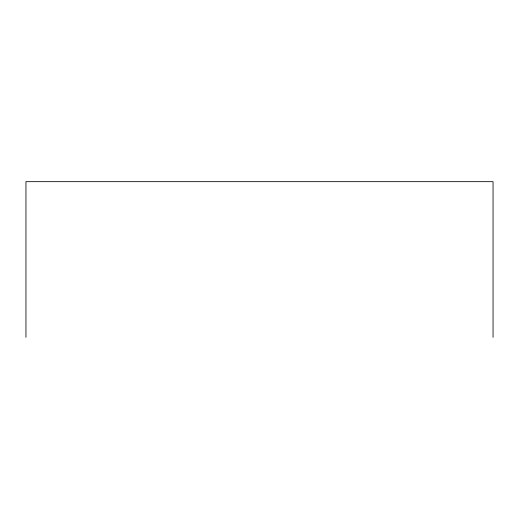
<?xml version="1.0" encoding="UTF-8"?>
<svg xmlns="http://www.w3.org/2000/svg" width="519" height="519" viewBox="0 0 519 519"><rect width="100%" height="100%" fill="white"/><g stroke="black" fill="none" stroke-linecap="round" stroke-linejoin="round"><path stroke-width="0.78" d="M493.05 337.331L493.05 181.669L25.95 181.669L25.95 337.331"/></g></svg>
